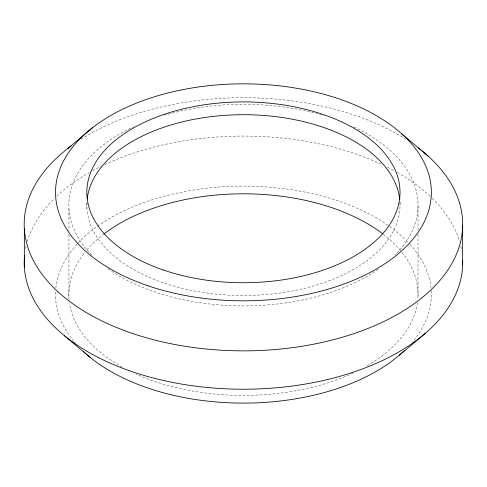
<?xml version="1.0" encoding="UTF-8"?>
<svg xmlns="http://www.w3.org/2000/svg" width="487" height="487" viewBox="0 0 487 487"><rect width="100%" height="100%" fill="white"/><g stroke="black" fill="none" stroke-linecap="round" stroke-linejoin="round"><path stroke-width="0.37" stroke-dasharray="2.44 1.83" d="M418.023 206.33L418.023 230.601M418.023 234.393L418.023 295.828M400.016 201.691L400.016 206.202M86.948 202.373L86.948 208.387M68.947 208.765L68.947 230.759M68.947 234.551L68.947 298.263M353.757 126.979A174.602 100.803 0 0 1 394.994 255.158M378.235 269.177A174.602 100.803 0 0 1 107.536 268.404M91.879 255.164A174.602 100.803 0 0 1 133.499 126.797M164.35 115.242A174.602 100.803 0 0 1 167.23 114.415M167.954 114.214A174.602 100.803 0 0 1 324.488 115.827M399.967 202.562A156.595 90.405 0 0 1 242.806 295.518A156.595 90.405 0 0 1 86.948 201.831M401.952 252.351A174.602 100.803 0 0 1 417.828 299.572M417.493 302.567A174.602 100.803 0 0 1 366.9 365.889M353.099 373.054A174.602 100.803 0 0 1 135.757 373.961M122.316 367.216A174.602 100.803 0 0 1 69.513 303.498M69.063 299.761A174.602 100.803 0 0 1 85.036 252.205M86.917 249.934A174.602 100.803 0 0 1 103.433 234.381M383.293 234.265A174.602 100.803 0 0 1 401.477 251.761M81.11 139.221A219.229 126.571 0 0 1 405.44 139.014M25.567 248.553A219.229 126.571 0 0 1 26.182 245.692M27.309 241.43A219.229 126.571 0 0 1 54.739 198.215M56.876 196.176A219.229 126.571 0 0 1 89.401 172.587M92.713 170.736A219.229 126.571 0 0 1 100.718 166.566M104.784 164.606A219.229 126.571 0 0 1 380.962 164.076M387.488 167.236A219.229 126.571 0 0 1 394.665 171.01M397.203 172.428A219.229 126.571 0 0 1 431.592 197.692M432.133 198.215A219.229 126.571 0 0 1 459.509 241.248M460.812 246.233A219.229 126.571 0 0 1 461.402 249.088M431.226 290.678A187.909 108.491 0 0 1 412.179 342.349M75.765 343.591A187.909 108.491 0 0 1 74.341 341.929M73.878 341.375A187.909 108.491 0 0 1 55.585 291.804M55.865 288.06A187.909 108.491 0 0 1 185.711 191.367A187.909 108.491 0 0 1 388.967 225.98M389.57 226.412A187.909 108.491 0 0 1 409.39 243.719M409.884 244.261A187.909 108.491 0 0 1 430.965 287.683"/><path stroke-width="0.73" d="M67.644 148.663L92.755 127.503M399.364 355.157L425.352 333.285M401.848 133.974L428.256 156.211M64.534 335.799L90.089 357.318M462.65 225.822L462.65 264.179M24.35 228.878L24.35 267.235M87.21 198.927A156.595 90.405 0 0 1 244.066 114.701A156.595 90.405 0 0 1 399.742 199.652M103.993 233.949A174.602 100.803 0 0 1 382.697 233.803M421.462 150.422A219.229 126.571 0 0 1 387.463 319.716A219.229 126.571 0 0 1 92.341 316.002A219.229 126.571 0 0 1 71.157 146.015M418.467 148.078A219.229 126.571 0 0 1 420.275 149.479M462.638 260.582A219.229 126.571 0 0 1 239.227 389.192A219.229 126.571 0 0 1 24.533 255.724M404.77 350.238A187.909 108.491 0 0 1 86.114 353.946M85.018 352.965A187.909 108.491 0 0 1 83.411 351.48M163.504 270.066A156.595 90.405 0 0 0 400.016 193.418A156.595 90.405 0 0 0 166.785 113.489A156.595 90.405 0 0 0 163.504 270.066M147.518 285.619A187.909 108.491 0 0 0 431.336 193.637A187.909 108.491 0 0 0 151.451 97.723A187.909 108.491 0 0 0 147.518 285.619"/></g></svg>
